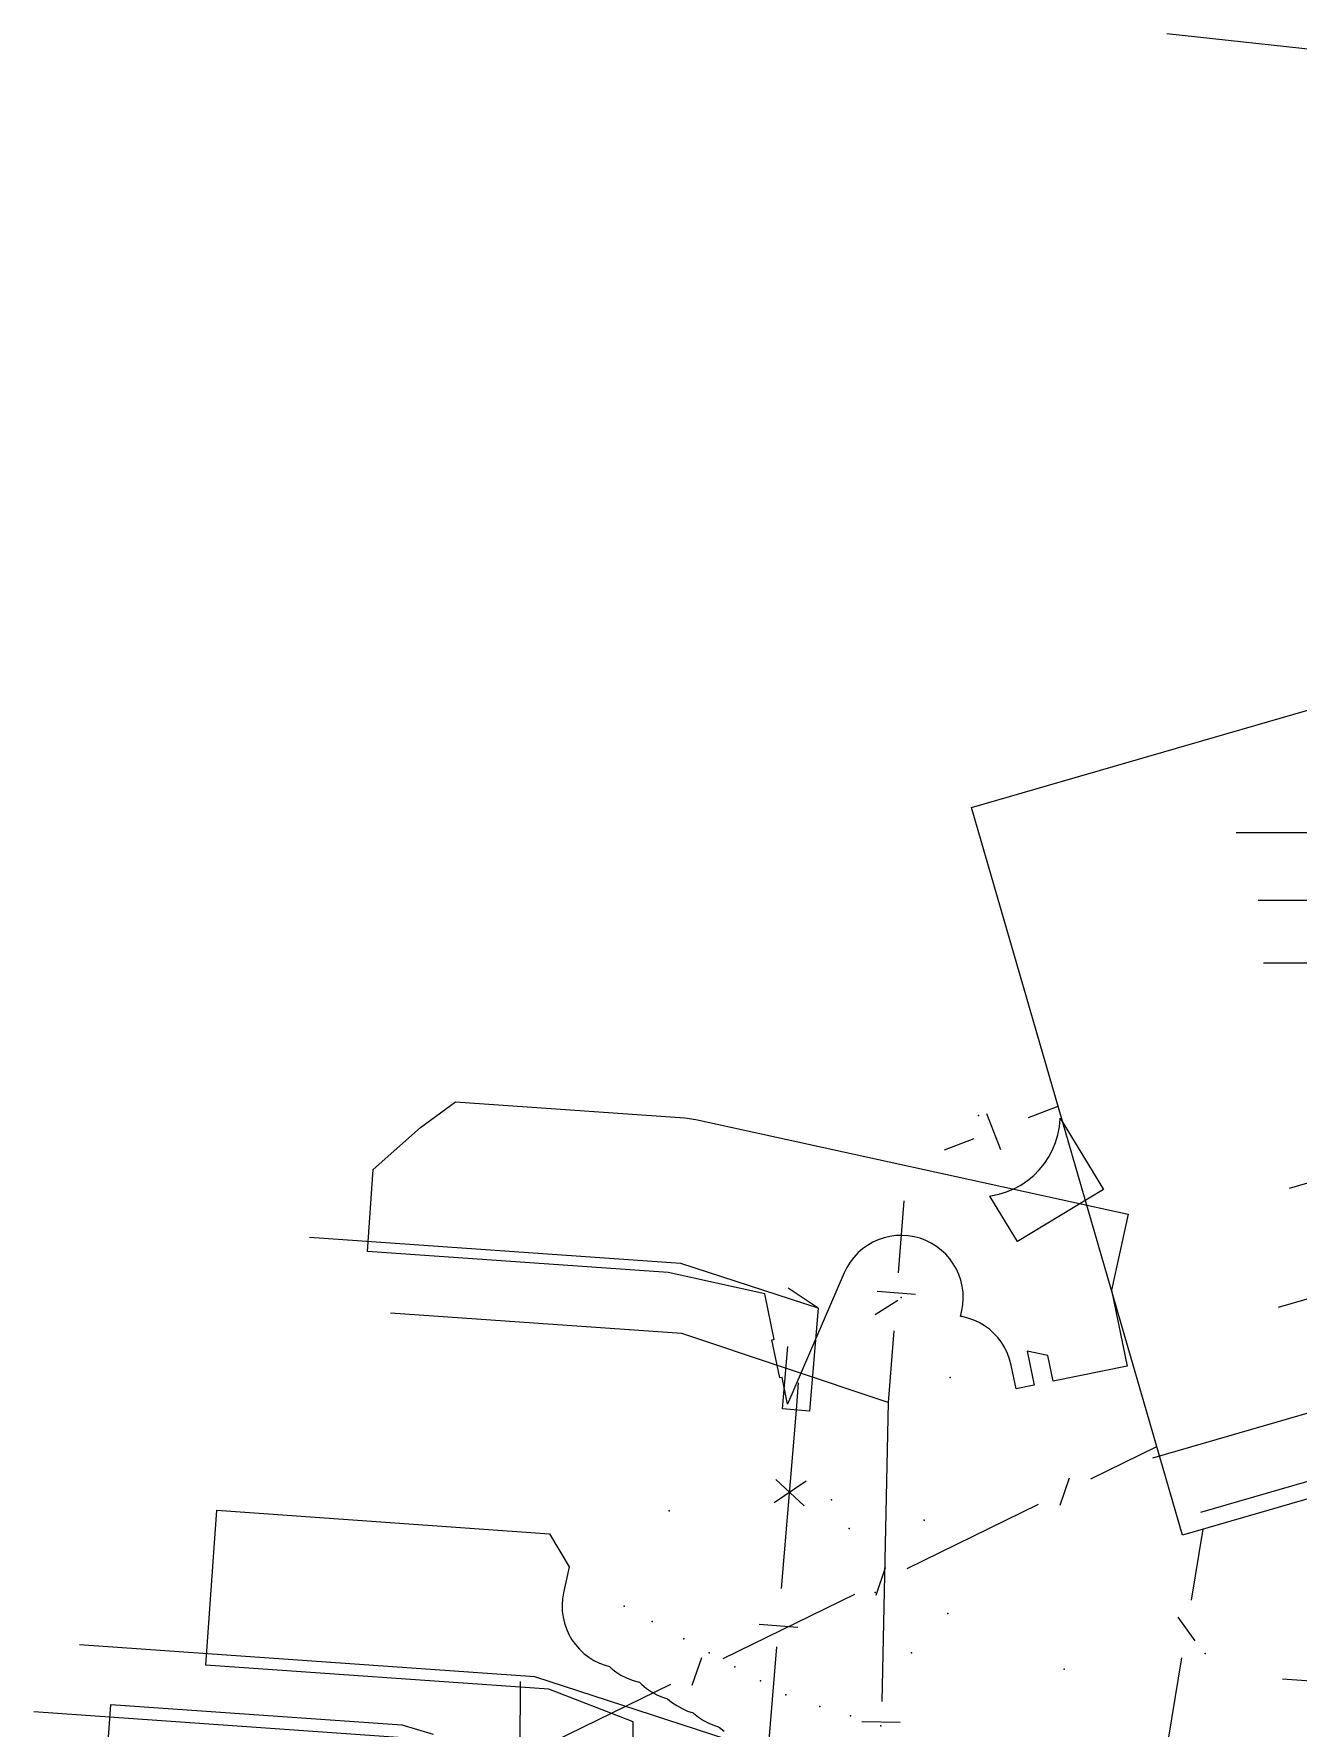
# Model space of a CAD drawing. Header units: metres. Extents: x 4550 to 4731, y 10605 to 11772.
# Drawn here: x 4613.68 to 4646.23, y 11572.27 to 11615.91 of the extents above; entities that cross this region are included whole.
import ezdxf

# ---------------------------------------------------------------- set-up
doc = ezdxf.new("R2010")
doc.units = ezdxf.units.M
for name, color, linetype in [('BUILDING', 7, 'Continuous'), ('ELECTR_CABLE', 7, 'Continuous'), ('ELECTR_CABLE_COMM', 7, 'Continuous'), ('GAS', 7, 'Continuous'), ('HEAT', 7, 'Continuous'), ('SEWER', 7, 'Continuous'), ('TREE', 7, 'Continuous'), ('WATER_PIPELINE', 7, 'Continuous')]:
    doc.layers.add(name, color=color, linetype=linetype)

msp = doc.modelspace()

# ---------------------------------------------------------------- linework, layer by layer
at = {"layer": 'BUILDING'}
msp.add_lwpolyline([(4643.254, 11577.245), (4637.826, 11595.982), (4651.698, 11600), (4657.126, 11581.263)], close=True, dxfattribs=at)
at = {"layer": 'ELECTR_CABLE'}
msp.add_lwpolyline([(4641.217, 11586.141), (4639.008, 11584.804), (4638.298, 11585.976), (4638.323, 11585.979), (4638.525, 11586.02), (4638.722, 11586.081), (4638.912, 11586.16), (4639.093, 11586.258), (4639.264, 11586.374), (4639.423, 11586.505), (4639.568, 11586.651), (4639.698, 11586.811), (4639.811, 11586.983), (4639.908, 11587.165), (4639.986, 11587.356), (4640.045, 11587.554), (4640.084, 11587.756), (4640.103, 11587.961), (4640.103, 11587.981)], close=True, dxfattribs=at)
at = {"layer": 'ELECTR_CABLE_COMM'}
for points in [[(4669.283, 11594.956), (4653.142, 11593.591), (4645.2, 11593.591)], [(4640.899, 11578.696), (4642.593, 11579.525)], [(4640.103, 11578.013), (4640.347, 11578.721)], [(4636.162, 11576.38), (4639.551, 11578.037)], [(4643.484, 11575.564), (4643.786, 11577.399)], [(4635.367, 11575.696), (4635.61, 11576.405)], [(4631.426, 11574.064), (4634.815, 11575.721)], [(4643.58, 11574.519), (4643.143, 11575.129)], [(4630.63, 11573.38), (4630.874, 11574.089)], [(4642.634, 11570.414), (4643.24, 11574.084)], [(4626.689, 11571.747), (4630.078, 11573.405)]]:
    msp.add_lwpolyline(points, dxfattribs=at)
at = {"layer": 'GAS'}
msp.add_lwpolyline([(4622.418, 11586.66), (4623.632, 11587.742), (4624.536, 11588.401), (4630.438, 11587.986), (4630.726, 11587.945), (4641.854, 11585.508), (4641.426, 11583.554), (4641.829, 11581.595), (4639.927, 11581.205), (4639.792, 11581.865), (4639.257, 11581.982), (4639.438, 11581.104), (4638.97, 11581.007), (4638.843, 11581.621), (4638.804, 11581.774), (4638.751, 11581.921), (4638.683, 11582.063), (4638.601, 11582.197), (4638.507, 11582.322), (4638.4, 11582.438), (4638.283, 11582.543), (4638.157, 11582.635), (4638.022, 11582.715), (4637.879, 11582.782), (4637.731, 11582.834), (4637.579, 11582.871), (4637.536, 11582.877), (4637.576, 11583.028), (4637.601, 11583.183), (4637.611, 11583.339), (4637.606, 11583.496), (4637.585, 11583.652), (4637.549, 11583.805), (4637.498, 11583.953), (4637.433, 11584.096), (4637.354, 11584.232), (4637.263, 11584.36), (4637.159, 11584.477), (4637.044, 11584.585), (4636.919, 11584.68), (4636.786, 11584.763), (4636.645, 11584.832), (4636.498, 11584.887), (4636.346, 11584.927), (4636.191, 11584.952), (4636.034, 11584.962), (4635.877, 11584.957), (4635.722, 11584.936), (4635.569, 11584.9), (4635.42, 11584.849), (4635.277, 11584.784), (4635.142, 11584.706), (4635.014, 11584.614), (4634.896, 11584.51), (4634.789, 11584.395), (4634.694, 11584.271), (4634.611, 11584.137), (4634.542, 11583.996), (4633.084, 11580.615), (4632.943, 11581.302), (4632.885, 11581.29), (4632.684, 11582.269), (4632.742, 11582.281), (4632.499, 11583.461), (4630.013, 11584.006), (4622.27, 11584.55)], close=True, dxfattribs=at)
for points in [[(4629.084, 11569.943), (4629.111, 11572.43), (4626.937, 11573.271), (4618.106, 11573.891), (4618.386, 11577.881), (4626.959, 11577.279), (4627.461, 11576.427), (4627.315, 11575.754), (4627.289, 11575.599), (4627.278, 11575.442), (4627.283, 11575.285), (4627.304, 11575.13), (4627.339, 11574.977), (4627.389, 11574.828), (4627.454, 11574.685), (4627.532, 11574.549), (4627.623, 11574.421), (4627.727, 11574.303), (4627.841, 11574.195), (4627.965, 11574.099), (4628.099, 11574.016), (4628.239, 11573.947), (4628.386, 11573.891), (4628.497, 11573.861), (4628.541, 11573.818), (4628.663, 11573.72), (4628.795, 11573.634), (4628.934, 11573.562), (4629.08, 11573.504), (4629.231, 11573.46), (4629.273, 11573.452), (4629.329, 11573.395), (4629.45, 11573.294), (4629.58, 11573.206), (4629.718, 11573.131), (4629.862, 11573.07), (4629.993, 11573.029), (4630.101, 11572.939), (4630.23, 11572.85), (4630.368, 11572.774), (4630.512, 11572.712), (4630.652, 11572.668), (4630.666, 11572.654), (4630.789, 11572.555), (4630.92, 11572.47), (4631.059, 11572.397), (4631.205, 11572.338), (4631.309, 11572.308), (4631.33, 11572.288), (4631.453, 11572.19)], [(4615.378, 11568.891), (4615.658, 11572.881), (4623.151, 11572.355), (4623.963, 11572.119)]]:
    msp.add_lwpolyline(points, dxfattribs=at)
at = {"layer": 'HEAT'}
for points in [[(4655.572, 11575.534), (4655.021, 11582.855), (4642.483, 11579.223)], [(4652.717, 11579.668), (4651.405, 11580.049), (4643.715, 11577.821)], [(4657.247, 11563.601), (4626.577, 11573.59), (4614.856, 11574.413)], [(4626.086, 11549.235), (4626.208, 11573.471)], [(4656.658, 11569.798), (4653.413, 11572.996), (4645.829, 11573.528)], [(4656.501, 11563.53), (4625.733, 11571.841), (4613.678, 11572.688)]]:
    msp.add_lwpolyline(points, dxfattribs=at)
at = {"layer": 'SEWER'}
for points in [[(4638.21, 11588.102), (4638.566, 11587.178)], [(4639.291, 11588), (4640.053, 11588.294)], [(4637.128, 11587.166), (4637.891, 11587.46)], [(4636.08, 11585.851), (4635.935, 11584.001)], [(4635.928, 11583.281), (4635.342, 11582.916)], [(4636.377, 11583.437), (4635.389, 11583.514)], [(4635.673, 11580.656), (4630.367, 11582.431), (4622.86, 11582.959)], [(4635.818, 11582.506), (4635.673, 11580.656)], [(4635.673, 11580.656), (4635.512, 11572.954)], [(4635.985, 11572.415), (4634.995, 11572.436)]]:
    msp.add_lwpolyline(points, dxfattribs=at)
at = {"layer": 'TREE'}
for p in [(4638.005, 11588.054), (4636.012, 11583.362), (4637.276, 11581.3), (4634.214, 11578.149), (4630.033, 11577.868), (4636.601, 11577.631), (4634.672, 11577.413), (4628.878, 11575.414), (4635.338, 11575.768), (4629.601, 11575.017), (4637.215, 11575.225), (4630.413, 11574.572), (4631.07, 11574.211), (4636.276, 11574.209), (4643.842, 11574.193), (4631.728, 11573.851), (4640.207, 11573.793), (4632.385, 11573.49), (4633.043, 11573.129), (4633.917, 11572.828), (4634.705, 11572.585), (4635.491, 11572.334)]:
    msp.add_point(p, dxfattribs=at)
at = {"layer": 'WATER_PIPELINE'}
for points in [[(4667.201, 11613.906), (4655.652, 11614.516), (4642.855, 11615.909)], [(4667.403, 11597.198), (4654.907, 11595.331), (4644.636, 11595.331)], [(4666.545, 11585.897), (4653.245, 11591.971), (4645.338, 11591.971)], [(4659.673, 11584.725), (4653.643, 11588.388), (4646.001, 11586.174)], [(4656.377, 11583.847), (4653.368, 11585.321), (4645.718, 11583.105)], [(4633.876, 11583.087), (4630.338, 11584.238), (4620.777, 11584.909)], [(4633.876, 11583.087), (4633.097, 11583.603)], [(4633.876, 11583.087), (4633.654, 11580.435)], [(4633.654, 11580.435), (4632.957, 11580.494), (4633.091, 11582.103)], [(4633.312, 11580.464), (4633.369, 11581.162)], [(4632.932, 11575.863), (4633.312, 11580.464)], [(4632.739, 11578.08), (4633.567, 11578.642)], [(4632.787, 11578.678), (4633.516, 11577.994)], [(4632.357, 11574.949), (4633.351, 11574.867)], [(4632.428, 11569.768), (4632.808, 11574.369)]]:
    msp.add_lwpolyline(points, dxfattribs=at)

doc.saveas('drawing.dxf')
